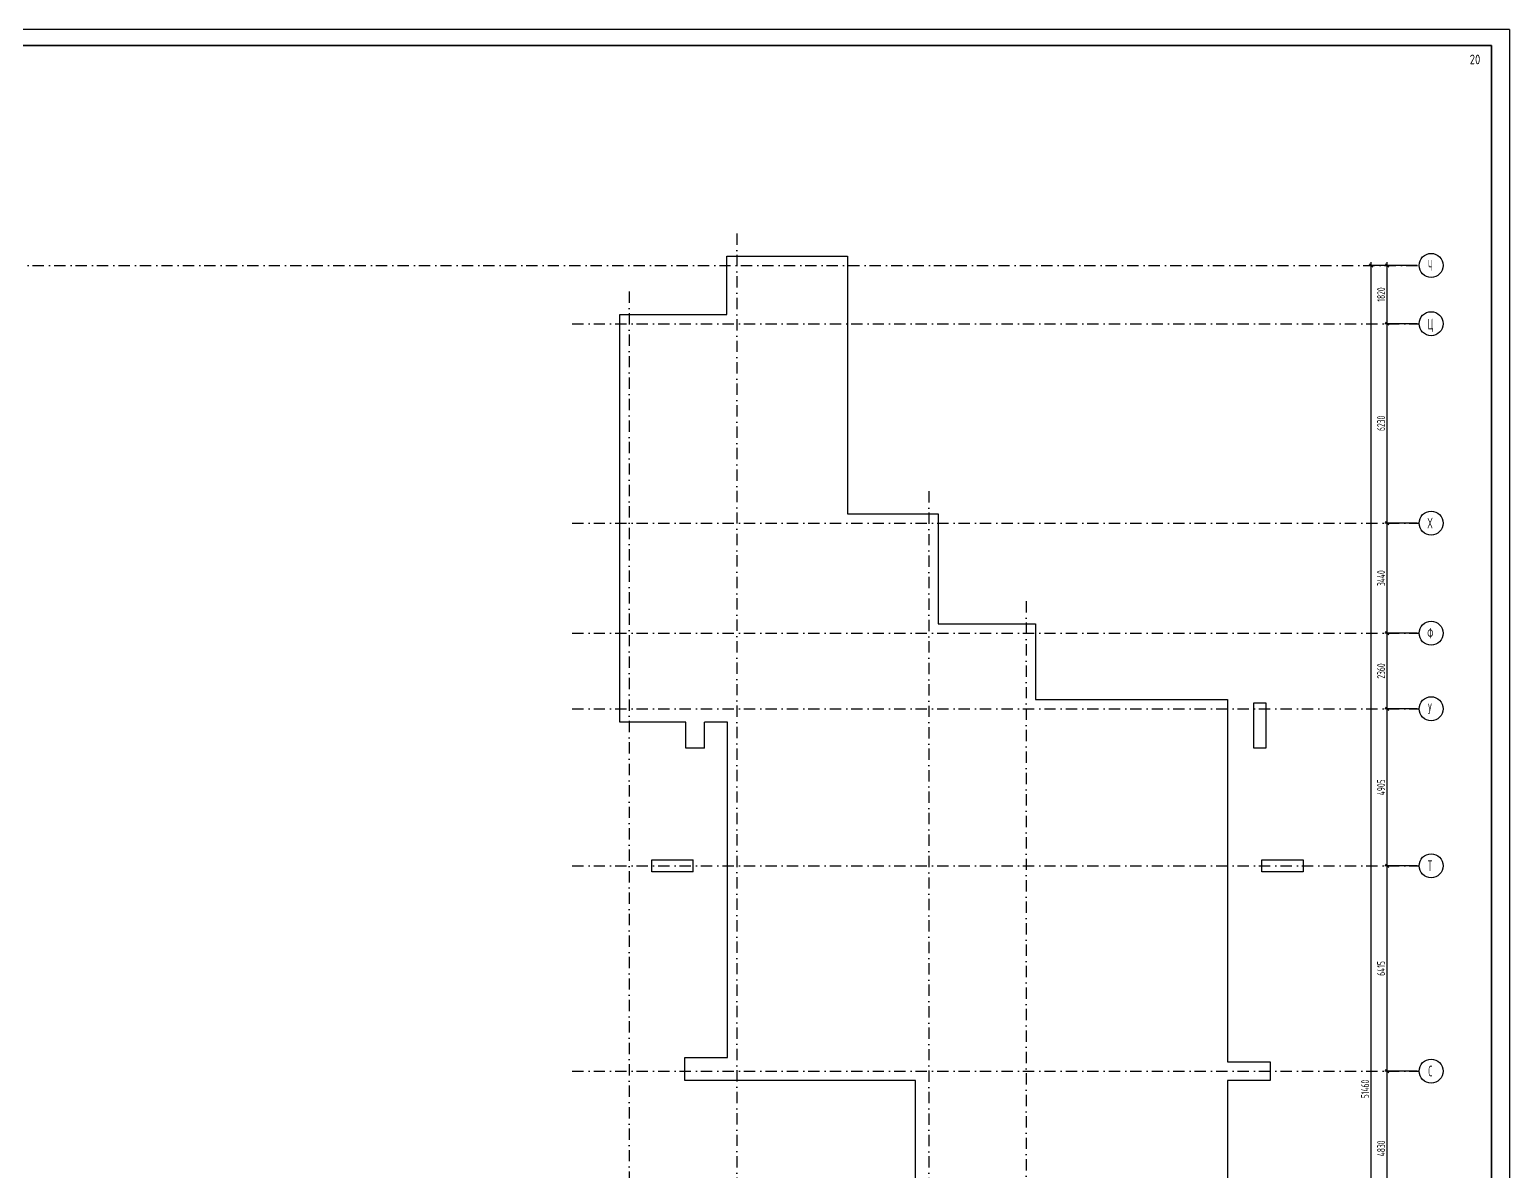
# Model space of a CAD drawing. Extents: x -1560602 to 321118, y -2308202 to -430103.
# Drawn here: x -1522665 to -1476440, y -2029707 to -1994036 of the extents above; entities that cross this region are included whole.
import ezdxf
from ezdxf.enums import TextEntityAlignment as Align

# ---------------------------------------------------------------- set-up
doc = ezdxf.new("R2010")
doc.units = 0
doc.header["$MEASUREMENT"] = 0
doc.header["$PDSIZE"] = -5
doc.linetypes.add('Dot & Dashed', pattern=[670.277762, 352.777767, -176.388884, 0, -141.111112])
doc.linetypes.add('Штрихпунктирная', pattern=[0.670278, 0.352778, -0.176389, 0, -0.141111])
doc.layers.get('0').update_dxf_attribs({"color": 255, "linetype": 'CONTINUOUS'})
doc.layers.get('Defpoints').update_dxf_attribs({"linetype": 'CONTINUOUS'})
for name, color, linetype in [('ALL', 255, 'CONTINUOUS'), ('Оси', 253, 'Dot & Dashed'), ('отделка', 240, 'CONTINUOUS')]:
    doc.layers.add(name, color=color, linetype=linetype)
doc.styles.add('GOST 2.304', font='CS_Gost2304.shx', dxfattribs={"width": 0.7})
doc.styles.get("Standard").update_dxf_attribs({"font": 'spds.shx', "width": 0.7, "height": 250})
doc.styles.add('СГЕНЕРИР_СТИЛЬ_1', font='')
doc.styles.get('СГЕНЕРИР_СТИЛЬ_1').set_extended_font_data('GOST_type_A')
doc.dimstyles.new('SPDS', dxfattribs={"dimscale": 100, "dimtxt": 2.5, "dimasz": 1, "dimexe": 0.75, "dimexo": 0.625, "dimtad": 1, "dimdec": 0, "dimtxsty": 'GOST 2.304', "dimblk": 'OBLIQUE', "dimcen": 2.5, "dimdle": 1, "dimadec": 0, "dimazin": 2, "dimtfac": 0.75, "dimtdec": 0, "dimtmove": 0, "dimatfit": 0, "dimfxl": 1, "dimtolj": 1, "dimarcsym": 1})

# ---------------------------------------------------------------- blocks, each defined once
blk = doc.blocks.new('ARROWHEAD_6')
at = {"color": 0, "linetype": 'Continuous', "lineweight": 0}
for p, q in [((0, 0), (-1, 0)), ((-0.5, -0.5), (0.5, 0.5))]:
    blk.add_line(p, q, dxfattribs=at)
blk = doc.blocks.new('_Oblique')
at = {"color": 0, "linetype": 'ByBlock', "lineweight": -2}
blk.add_line((-0.5, -0.5), (0.5, 0.5), dxfattribs=at)
blk = doc.blocks.new('*D270')
at = {"layer": 'Defpoints', "color": 0, "transparency": 16777216}
for p in [(-1480260, -2026574), (-1479260, -2026574), (-1479260, -2031403)]:
    blk.add_point(p, dxfattribs=at)
at = {"layer": 'отделка', "color": 0, "lineweight": -2, "transparency": 16777216}
for p, q in [((-1480260, -2031503), (-1480260, -2026474)), ((-1479322, -2026574), (-1480335, -2026574)), ((-1479322, -2031403), (-1480335, -2031403))]:
    blk.add_line(p, q, dxfattribs=at)
at = {"layer": 'отделка', "color": 0, "lineweight": -2, "transparency": 16777216, "xscale": 100, "yscale": 100, "zscale": 100}
for p, rotation in [((-1480260, -2026574), 90), ((-1480260, -2031403), 270)]:
    blk.add_blockref('_Oblique', p, dxfattribs=dict(at, rotation=rotation))
at = {"layer": 'отделка', "color": 0, "transparency": 16777216, "insert": (-1480447, -2028988), "char_height": 250, "attachment_point": 5, "rotation": 90, "style": 'GOST 2.304'}
blk.add_mtext('\\A1;4830', dxfattribs=at)
blk = doc.blocks.new('*D271')
at = {"layer": 'Defpoints', "color": 0, "transparency": 16777216}
for p in [(-1480260, -2020159), (-1479260, -2020159), (-1479260, -2026573)]:
    blk.add_point(p, dxfattribs=at)
at = {"layer": 'отделка', "color": 0, "lineweight": -2, "transparency": 16777216}
for p, q in [((-1479322, -2020159), (-1480335, -2020159)), ((-1480260, -2026673), (-1480260, -2020059)), ((-1479322, -2026573), (-1480335, -2026573))]:
    blk.add_line(p, q, dxfattribs=at)
at = {"layer": 'отделка', "color": 0, "lineweight": -2, "transparency": 16777216, "xscale": 100, "yscale": 100, "zscale": 100}
for p, rotation in [((-1480260, -2020159), 90), ((-1480260, -2026573), 270)]:
    blk.add_blockref('_Oblique', p, dxfattribs=dict(at, rotation=rotation))
at = {"layer": 'отделка', "color": 0, "transparency": 16777216, "insert": (-1480447, -2023366), "char_height": 250, "attachment_point": 5, "rotation": 90, "style": 'GOST 2.304'}
blk.add_mtext('\\A1;6415', dxfattribs=at)
blk = doc.blocks.new('*D272')
at = {"layer": 'Defpoints', "color": 0, "transparency": 16777216}
for p in [(-1480260, -2015254), (-1479260, -2015254), (-1479260, -2020158)]:
    blk.add_point(p, dxfattribs=at)
at = {"layer": 'отделка', "color": 0, "lineweight": -2, "transparency": 16777216}
for p, q in [((-1479322, -2015254), (-1480335, -2015254)), ((-1480260, -2020258), (-1480260, -2015154)), ((-1479322, -2020158), (-1480335, -2020158))]:
    blk.add_line(p, q, dxfattribs=at)
at = {"layer": 'отделка', "color": 0, "lineweight": -2, "transparency": 16777216, "xscale": 100, "yscale": 100, "zscale": 100}
for p, rotation in [((-1480260, -2015254), 90), ((-1480260, -2020158), 270)]:
    blk.add_blockref('_Oblique', p, dxfattribs=dict(at, rotation=rotation))
at = {"layer": 'отделка', "color": 0, "transparency": 16777216, "insert": (-1480447, -2017706), "char_height": 250, "attachment_point": 5, "rotation": 90, "style": 'GOST 2.304'}
blk.add_mtext('\\A1;4905', dxfattribs=at)
blk = doc.blocks.new('*D273')
at = {"layer": 'Defpoints', "color": 0, "transparency": 16777216}
for p in [(-1480260, -2012894), (-1479260, -2012894), (-1479260, -2015254)]:
    blk.add_point(p, dxfattribs=at)
at = {"layer": 'отделка', "color": 0, "lineweight": -2, "transparency": 16777216}
for p, q in [((-1479322, -2012894), (-1480335, -2012894)), ((-1480260, -2015354), (-1480260, -2012794)), ((-1479322, -2015254), (-1480335, -2015254))]:
    blk.add_line(p, q, dxfattribs=at)
at = {"layer": 'отделка', "color": 0, "lineweight": -2, "transparency": 16777216, "xscale": 100, "yscale": 100, "zscale": 100}
for p, rotation in [((-1480260, -2012894), 90), ((-1480260, -2015254), 270)]:
    blk.add_blockref('_Oblique', p, dxfattribs=dict(at, rotation=rotation))
at = {"layer": 'отделка', "color": 0, "transparency": 16777216, "insert": (-1480447, -2014074), "char_height": 250, "attachment_point": 5, "rotation": 90, "style": 'GOST 2.304'}
blk.add_mtext('\\A1;2360', dxfattribs=at)
blk = doc.blocks.new('*D274')
at = {"layer": 'Defpoints', "color": 0, "transparency": 16777216}
for p in [(-1480260, -2009454), (-1479260, -2009454), (-1479260, -2012893)]:
    blk.add_point(p, dxfattribs=at)
at = {"layer": 'отделка', "color": 0, "lineweight": -2, "transparency": 16777216}
for p, q in [((-1480260, -2012993), (-1480260, -2009354)), ((-1479322, -2009454), (-1480335, -2009454)), ((-1479322, -2012893), (-1480335, -2012893))]:
    blk.add_line(p, q, dxfattribs=at)
at = {"layer": 'отделка', "color": 0, "lineweight": -2, "transparency": 16777216, "xscale": 100, "yscale": 100, "zscale": 100}
for p, rotation in [((-1480260, -2009454), 90), ((-1480260, -2012893), 270)]:
    blk.add_blockref('_Oblique', p, dxfattribs=dict(at, rotation=rotation))
at = {"layer": 'отделка', "color": 0, "transparency": 16777216, "insert": (-1480447, -2011173), "char_height": 250, "attachment_point": 5, "rotation": 90, "style": 'GOST 2.304'}
blk.add_mtext('\\A1;3440', dxfattribs=at)
blk = doc.blocks.new('*D275')
at = {"layer": 'Defpoints', "color": 0, "transparency": 16777216}
for p in [(-1480260, -2003224), (-1479260, -2003224), (-1479260, -2009453)]:
    blk.add_point(p, dxfattribs=at)
at = {"layer": 'отделка', "color": 0, "lineweight": -2, "transparency": 16777216}
for p, q in [((-1479322, -2003224), (-1480335, -2003224)), ((-1480260, -2009553), (-1480260, -2003124)), ((-1479322, -2009453), (-1480335, -2009453))]:
    blk.add_line(p, q, dxfattribs=at)
at = {"layer": 'отделка', "color": 0, "lineweight": -2, "transparency": 16777216, "xscale": 100, "yscale": 100, "zscale": 100}
for p, rotation in [((-1480260, -2003224), 90), ((-1480260, -2009453), 270)]:
    blk.add_blockref('_Oblique', p, dxfattribs=dict(at, rotation=rotation))
at = {"layer": 'отделка', "color": 0, "transparency": 16777216, "insert": (-1480447, -2006338), "char_height": 250, "attachment_point": 5, "rotation": 90, "style": 'GOST 2.304'}
blk.add_mtext('\\A1;6230', dxfattribs=at)
blk = doc.blocks.new('*D276')
at = {"layer": 'Defpoints', "color": 0, "transparency": 16777216}
for p in [(-1480260, -2001403), (-1479260, -2001403), (-1479260, -2003224)]:
    blk.add_point(p, dxfattribs=at)
at = {"layer": 'отделка', "color": 0, "lineweight": -2, "transparency": 16777216}
for p, q in [((-1479322, -2001403), (-1480335, -2001403)), ((-1480260, -2003324), (-1480260, -2001303)), ((-1479322, -2003224), (-1480335, -2003224))]:
    blk.add_line(p, q, dxfattribs=at)
at = {"layer": 'отделка', "color": 0, "lineweight": -2, "transparency": 16777216, "xscale": 100, "yscale": 100, "zscale": 100}
for p, rotation in [((-1480260, -2001403), 90), ((-1480260, -2003224), 270)]:
    blk.add_blockref('_Oblique', p, dxfattribs=dict(at, rotation=rotation))
at = {"layer": 'отделка', "color": 0, "transparency": 16777216, "insert": (-1480447, -2002313), "char_height": 250, "attachment_point": 5, "rotation": 90, "style": 'GOST 2.304'}
blk.add_mtext('\\A1;1820', dxfattribs=at)
blk = doc.blocks.new('*D279')
at = {"layer": 'Defpoints', "color": 0, "transparency": 16777216}
for p in [(-1480760, -2001403), (-1480260, -2001403), (-1479260, -2052863)]:
    blk.add_point(p, dxfattribs=at)
at = {"layer": 'отделка', "color": 0, "lineweight": -2, "transparency": 16777216}
for p, q in [((-1480322, -2001403), (-1480835, -2001403)), ((-1480760, -2052963), (-1480760, -2001303)), ((-1479322, -2052863), (-1480835, -2052863))]:
    blk.add_line(p, q, dxfattribs=at)
at = {"layer": 'отделка', "color": 0, "lineweight": -2, "transparency": 16777216, "xscale": 100, "yscale": 100, "zscale": 100}
for p, rotation in [((-1480760, -2001403), 90), ((-1480760, -2052863), 270)]:
    blk.add_blockref('_Oblique', p, dxfattribs=dict(at, rotation=rotation))
at = {"layer": 'отделка', "color": 0, "transparency": 16777216, "insert": (-1480947, -2027133), "char_height": 250, "attachment_point": 5, "rotation": 90, "style": 'GOST 2.304'}
blk.add_mtext('\\A1;51460', dxfattribs=at)

msp = doc.modelspace()

# ---------------------------------------------------------------- linework, layer by layer
at = {"color": 0, "lineweight": 35, "ltscale": 100}
for p, q in [((-1558501.6, -1994536.2), (-1477001.6, -1994536.2)), ((-1477001.6, -1994536.2), (-1477001.6, -2067163.2))]:
    msp.add_line(p, q, dxfattribs=at)
at = {"color": 0, "ltscale": 100}
for p, q in [((-1500889.7, -2002933.4), (-1500889.7, -2001113.4)), ((-1500889.7, -2001113.4), (-1497114.7, -2001113.4)), ((-1497114.7, -2001113.4), (-1497114.7, -2009163.4)), ((-1504224.7, -2015673.4), (-1504224.7, -2002933.4)), ((-1504224.7, -2002933.4), (-1500889.7, -2002933.4)), ((-1497114.7, -2009163.4), (-1494284.7, -2009163.4)), ((-1494284.7, -2009163.4), (-1494284.7, -2012603.4)), ((-1494284.7, -2012603.4), (-1491244.7, -2012603.4)), ((-1491244.7, -2012603.4), (-1491244.7, -2014963.4)), ((-1491244.7, -2014963.4), (-1485244.7, -2014963.4)), ((-1485244.7, -2014963.4), (-1485244.7, -2026283.4)), ((-1484424.7, -2016483.4), (-1484424.7, -2015063.4)), ((-1484424.7, -2015063.4), (-1484044.7, -2015063.4)), ((-1484044.7, -2015063.4), (-1484044.7, -2016483.4)), ((-1502164.7, -2015673.4), (-1504224.7, -2015673.4)), ((-1502164.7, -2016483.4), (-1502164.7, -2015673.4)), ((-1500864.7, -2015673.4), (-1501584.7, -2015673.4)), ((-1501584.7, -2016483.4), (-1501584.7, -2015673.4)), ((-1500864.7, -2026153.4), (-1500864.7, -2015673.4)), ((-1501584.7, -2016483.4), (-1502164.7, -2016483.4)), ((-1484044.7, -2016483.4), (-1484424.7, -2016483.4)), ((-1503224.7, -2020348.4), (-1503224.7, -2019968.4)), ((-1503224.7, -2019968.4), (-1501934.7, -2019968.4)), ((-1501934.7, -2020348.4), (-1501934.7, -2019968.4)), ((-1484174.7, -2020348.4), (-1484174.7, -2019968.4)), ((-1484174.7, -2019968.5), (-1482884.7, -2019968.5)), ((-1482884.7, -2019968.5), (-1482884.7, -2020348.5)), ((-1501934.7, -2020348.4), (-1503224.7, -2020348.4)), ((-1482884.7, -2020348.5), (-1484174.7, -2020348.5)), ((-1502194.7, -2026863.4), (-1502194.7, -2026153.4)), ((-1502194.7, -2026153.4), (-1500864.7, -2026153.4)), ((-1485244.7, -2026283.4), (-1483914.7, -2026283.4)), ((-1483914.7, -2026283.4), (-1483914.7, -2026863.4)), ((-1494994.7, -2026863.4), (-1502194.7, -2026863.4)), ((-1494994.7, -2031193.4), (-1494994.7, -2026863.4)), ((-1483914.7, -2026863.4), (-1485244.7, -2026863.4)), ((-1485244.7, -2026863.4), (-1485244.7, -2031193.4))]:
    msp.add_line(p, q, dxfattribs=at)
at = {"layer": 'Defpoints', "color": 0, "linetype": 'Continuous', "ltscale": 100}
for q in [(-1560601.6, -1994036.2), (-1476440.2, -2067694.5)]:
    msp.add_line((-1476440.2, -1994036.2), q, dxfattribs=at)
at = {"layer": 'Оси', "color": 0, "linetype": 'Штрихпунктирная', "lineweight": -3, "ltscale": 1000}
for p, q in [((-1500574.7, -2000403.4), (-1500574.7, -2032014.8)), ((-1556760.1, -2001403.4), (-1479259.7, -2001403.4)), ((-1503934.7, -2002223.4), (-1503934.7, -2033201.6)), ((-1505714.6, -2003223.4), (-1479259.7, -2003223.4)), ((-1494574.7, -2008453.4), (-1494574.7, -2057488.4)), ((-1505714.6, -2009453.4), (-1479259.7, -2009453.4)), ((-1491534.7, -2011893.4), (-1491534.7, -2057515.2)), ((-1505714.6, -2012893.4), (-1479259.7, -2012893.4)), ((-1505714.6, -2015253.4), (-1479259.7, -2015253.4)), ((-1505714.6, -2020158.4), (-1479259.7, -2020158.4)), ((-1505714.6, -2026573.4), (-1479259.7, -2026573.4))]:
    msp.add_line(p, q, dxfattribs=at)
at = {"layer": 'Оси', "color": 0, "linetype": 'Continuous', "ltscale": 100}
for centre in [(-1478884.7, -2001403.4), (-1478884.7, -2003223.4), (-1478884.7, -2009453.4), (-1478884.7, -2012893.4), (-1478884.7, -2015253.4), (-1478884.7, -2020158.4), (-1478884.7, -2026573.4)]:
    msp.add_circle(centre, 375, dxfattribs=at)

# ---------------------------------------------------------------- block references
at = {"layer": 'Оси', "color": 0, "xscale": 0.1425, "yscale": 0.1425, "zscale": 0.1425, "rotation": 90}
msp.add_blockref('ARROWHEAD_6', (-1479634.7, -2001403.4), dxfattribs=at)

# ---------------------------------------------------------------- texts
at = {"layer": 'ALL', "color": 0, "ltscale": 3}
msp.add_text('20', height=300, dxfattribs=at).set_placement((-1477514.2, -1994967.8, 0), align=Align.MIDDLE_CENTER)
at = {"layer": 'Оси', "color": 0, "linetype": 'Continuous', "width": 0.7}
for s, p in [('Ч', (-1478982.9, -2001566.7)), ('Ц', (-1478994.5, -2003399.9)), ('Х', (-1478994.5, -2009616.7)), ('Ф', (-1479006, -2013056.7)), ('У', (-1478982.9, -2015419)), ('Т', (-1478988.7, -2020321.7)), ('С', (-1478971.4, -2026736.5))]:
    msp.add_text(s, height=330, dxfattribs=at).set_placement(p)
at = {"layer": 'Оси', "color": 0, "ltscale": 100, "insert": (-1479634.9, -2027133.4), "char_height": 0.23, "attachment_point": 5, "rotation": 90, "style": 'СГЕНЕРИР_СТИЛЬ_1'}
msp.add_mtext('\\A1;51460000', dxfattribs=at)

# ---------------------------------------------------------------- dimensions: what is measured, and where the dimension line sits
at = {"layer": 'отделка', "color": 0}
for base, p1, p2, picture, middle in [((-1480759.7, -2001403.4), (-1479259.7, -2052863.4), (-1480259.7, -2001403.4), '*D279', (-1480947.2, -2027133.4)), ((-1480259.7, -2001403.4), (-1479259.7, -2003223.5), (-1479259.7, -2001403.4), '*D276', (-1480447.2, -2002313.5)), ((-1480259.7, -2003223.5), (-1479259.7, -2009453.4), (-1479259.7, -2003223.5), '*D275', (-1480447.2, -2006338.5)), ((-1480259.7, -2009453.5), (-1479259.7, -2012893.4), (-1479259.7, -2009453.5), '*D274', (-1480447.2, -2011173.5)), ((-1480259.7, -2012893.5), (-1479259.7, -2015253.5), (-1479259.7, -2012893.5), '*D273', (-1480447.2, -2014073.5)), ((-1480259.7, -2015253.5), (-1479259.7, -2020158.4), (-1479259.7, -2015253.5), '*D272', (-1480447.2, -2017706)), ((-1480259.7, -2020158.5), (-1479259.7, -2026573.4), (-1479259.7, -2020158.5), '*D271', (-1480447.2, -2023366)), ((-1480259.7, -2026573.5), (-1479259.7, -2031403.4), (-1479259.7, -2026573.5), '*D270', (-1480447.2, -2028988.5))]:
    dim = msp.add_linear_dim(base=base, p1=p1, p2=p2, angle=90, dimstyle='SPDS', override={"dimscale": 100, "dimlfac": 1, "dimtxsty": 'GOST 2.304', "dimtolj": 1}, dxfattribs=at)
    dim.commit()
    dim.dimension.update_dxf_attribs({"geometry": picture, "text_midpoint": middle})

doc.saveas('drawing.dxf')
